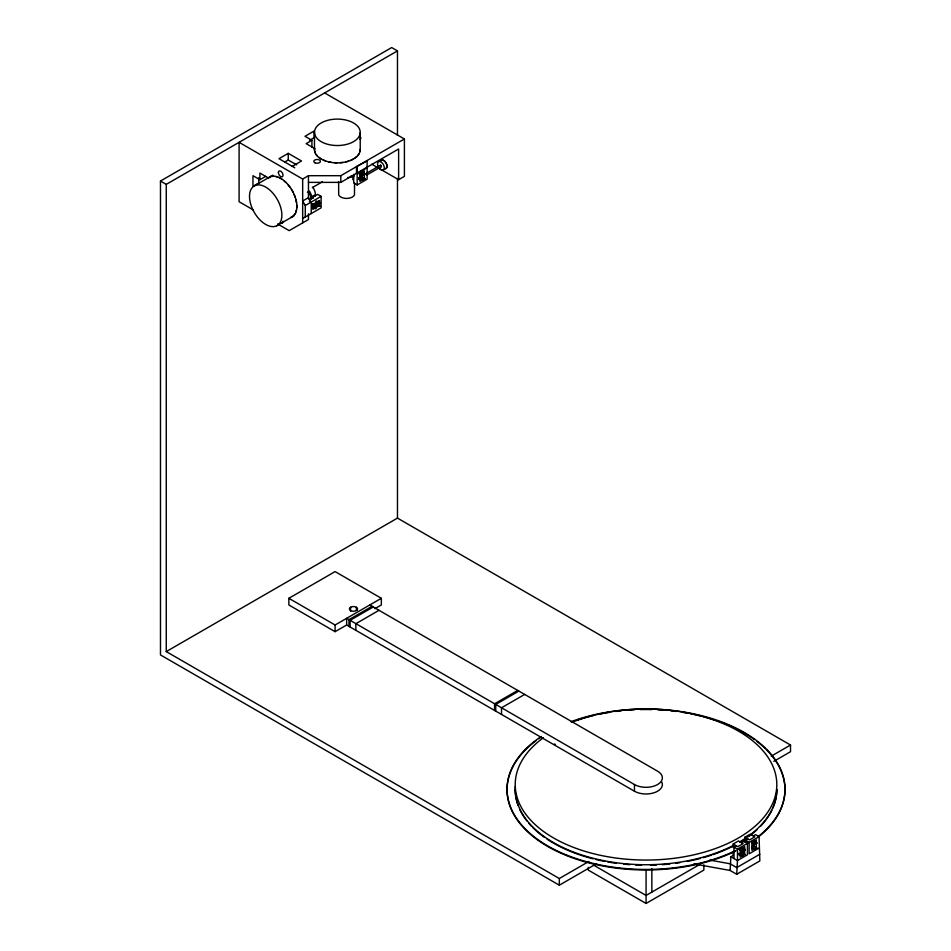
<?xml version="1.0" encoding="UTF-8"?>
<svg xmlns="http://www.w3.org/2000/svg" width="951" height="951" viewBox="0 0 951 951"><rect width="100%" height="100%" fill="white"/><g stroke="black" fill="none" stroke-linecap="round" stroke-linejoin="round"><path stroke-width="1.43" d="M258.743 177.706L258.743 183.044L252.966 186.372L252.966 175.697L259.896 179.703L265.674 176.363M733.411 855.282L730.867 856.756L730.118 870.462L736.716 874.266L759.837 860.928L759.076 836.642L755.617 834.645L753.299 835.977M296.474 209.767L295.892 212.061M296.771 207.805L296.736 205.131M311.916 147.001L311.916 140.308L306.139 143.649L314.71 148.594L314.46 149.652A22.883 13.219 0 0 0 337.355 162.871A22.883 13.219 0 0 0 360.239 149.652M380.329 161.361C383.503 156.261 390.599 167.733 384.87 168.779M359.323 153.254L358.182 154.847M314.662 148.582L314.508 149.45M359.811 151.578L360.191 149.866M295.131 213.559L293.966 215.283M356.958 156.416L355.151 157.783M380.519 165.177L381.339 166.603L380.519 165.177L366.872 173.058M268.86 177.706L272.438 175.602M292.825 216.246L291.149 217.256M353.261 159.114L350.895 160.16M596.562 863.686L559.319 885.191L160.481 654.93L160.481 181.035L391.681 47.55L397.47 50.89L397.47 135.434M160.481 181.035L166.259 184.375L397.47 50.89M309.61 140.32L314.234 137.657L314.234 130.965L304.986 136.302L311.916 140.308M292.266 166.354L301.526 161.004L288.248 153.337L278.988 158.686L294.774 167.804M284.777 162.015L288.248 160.018L296.7 164.892M254.595 185.742L272.901 175.174M253.216 209.886L239.093 201.731L239.093 142.329L302.668 179.038L308.457 175.697L340.815 175.697L404.401 138.989L404.401 176.363L398.624 179.703L371.829 164.238M312.344 187.597L322.377 181.796M307.411 192.328L309.455 191.151A16.345 9.439 60 0 1 312.225 197.903M366.777 167.388L356.506 173.32L356.506 166.639L367.11 160.897M314.543 195.24L311.441 197.023L313.521 198.224M309.004 199.365L317.67 194.373L321.129 196.37L321.129 207.853L302.668 218.504M308.457 182.378L340.815 182.378L357.517 172.737M366.515 167.542L398.624 148.998L398.624 179.703M357.172 173.522L367.11 167.78M305.283 217.006L305.283 205.523L321.129 196.37M359.228 173.771L362.723 175.448L359.228 173.962M361.535 172.428L365.029 174.116L361.535 172.63M360.524 176.791L365.029 178.859L360.988 176.315L360.524 176.791L365.029 178.859M276.777 225.767A22.883 13.219 60 0 0 270.346 190.545A22.883 13.219 60 0 0 249.935 200.946A22.883 13.219 60 0 0 276.777 225.767L293.871 215.901M315.577 203.455L319.798 205.689L319.619 206.319L315.577 203.455L319.798 205.689M359.098 178.146L361.107 176.993L361.107 172.179M312.047 206.153L316.207 203.752M358.682 179.061L361.677 177.326L361.677 172.511M366.444 175.198L381.339 166.603M312.629 206.486L316.79 204.085L316.79 201.767M359.086 179.62L362.379 177.718L362.379 171.382M312.475 203.74L315.684 205.927L312.475 204.275M316.588 201.362L319.798 203.55L316.588 201.897M311.987 207.651L317.479 204.489L317.479 201.945M314.222 206.902L316.695 205.475M359.228 178.503L362.723 180.191L359.228 178.705M359.716 176.185L365.029 178.657M312.475 206.403L315.684 208.59L312.475 206.938M353.701 174.366L353.701 182.937L357.172 184.946L367.11 179.204L367.11 160.517M166.259 184.375L166.259 651.59L397.47 518.105L790.519 745.025L790.519 751.706L773.829 761.347M369.773 604.967L657.581 771.19A16.345 9.439 0 0 1 657.581 784.539A16.345 9.439 0 0 1 634.46 784.539L346.651 618.316L346.651 624.997L335.097 631.666L288.854 604.967L288.854 598.298L335.097 571.599L381.339 598.298L381.339 604.967L374.908 608.676M288.854 598.298L335.097 624.997L381.339 598.298M372.091 606.31L348.969 619.66L348.969 626.329M373.244 606.976L350.123 620.325L350.123 626.994M379.021 610.316L355.852 623.69L355.852 630.358M517.701 690.438L494.579 703.788L494.579 710.456M518.854 691.104L495.733 704.453L495.733 711.122M524.631 694.444L501.51 707.782L501.51 714.463M166.259 651.59L559.319 878.522L588.859 861.463M771.261 756.152L790.519 745.025M733.185 843.989L738.499 840.922L743.123 843.585L737.81 846.663L733.185 843.989L733.185 847.579M744.859 837.249L750.184 834.182L754.809 836.844L749.483 839.923L744.859 837.249L744.859 840.839M700.412 864.067L646.074 895.438L593.412 865.03M733.994 858.551L733.994 847.127L736.312 845.796M741.625 842.717L743.932 841.385L747.403 843.394L747.403 854.818L737.465 860.56L736.716 874.266M747.985 839.055L745.667 840.387L749.138 842.384L749.138 853.82L759.076 848.078M744.574 841.754L746.309 840.755M733.994 847.127L737.465 849.124L759.076 836.642M588.265 867.407L588.265 870.082L646.074 903.45L703.871 870.082L703.871 864.744M739.509 849.659L743.016 851.145L739.509 849.457M740.817 847.543L745.322 849.814L740.817 847.745M754.226 844.476L752.205 843.299M753.501 841.385L756.996 843.073L752.491 841.005M740.817 852.274L745.322 854.545M752.491 845.534L756.996 847.805M739.391 853.832L741.388 852.678L741.388 849.077M738.963 854.747L741.97 853.011L741.97 848.209M739.367 855.318L742.66 853.416L742.66 847.068M752.146 847.935L754.345 846.675L754.345 841.599M739.509 854.2L743.016 855.888L739.509 854.402M752.205 848.042L754.69 849.148L752.205 848.244M759.837 854.248L736.716 867.597L730.118 863.793L709.838 860.108M348.47 161.194L345.724 161.848M342.931 162.443L339.971 162.669M272.069 176.446L273.638 176.268M337.011 162.835L334.051 162.609M331.103 162.359L328.357 161.694M275.849 176.589L277.633 177.029M693.909 863.888L730.118 870.462M325.634 160.992L323.269 159.946M279.951 178.099L281.853 179.168M320.951 158.853L319.144 157.486M324.636 92.936L404.401 138.989M361.998 172.167L365.029 173.914M361.998 172.369L365.029 174.116M359.692 173.498L362.723 175.257M359.692 173.7L362.723 175.448M358.682 177.659L362.723 179.989M358.682 177.861L362.723 180.191M316.754 201.267L319.798 203.015M315.744 201.22L319.798 203.55M319.798 206.224L315.744 203.348M309.325 201.172L311.06 202.183L308.457 197.653L302.668 200.994L305.283 205.523M313.664 204.215L315.684 205.392M312.653 204.168L315.684 205.927M312.653 206.308L315.684 208.055M312.653 206.843L315.684 208.59M277.621 223.972L289.187 230.653L308.457 219.526L308.457 213.809M753.965 841.112L756.996 843.073M751.659 842.455L754.69 844.203M751.659 842.657L754.69 844.405M751.659 847.186L754.69 848.946M754.69 849.148L751.659 847.389L753.644 846.271L753.644 841.469M742.291 847.852L745.322 849.612M742.291 848.054L745.322 849.814M738.963 848.613L743.016 850.943M738.963 848.803L743.016 851.145M346.651 624.997L634.46 791.22A16.345 9.439 0 0 0 654.193 792.718A16.345 9.439 0 0 0 661.813 782.102M738.963 853.344L743.016 855.686M738.963 853.546L743.016 855.888M730.867 856.756L737.465 860.56L737.465 849.124M695.561 863.936L698.093 865.41M317.396 156.071L316.255 154.478M284.087 180.892L285.989 182.544M287.998 184.744L289.77 186.919M315.197 152.873L314.805 151.161M312.772 187.347L313.699 188.702A8.179 4.719 60 0 1 315.185 196.013M291.422 189.427L292.92 191.983M294.121 194.61L295.238 197.416M295.939 199.96L296.546 202.813M753.073 842.336L753.073 845.938M743.123 847.876L743.123 855.02M733.185 851.918L733.185 855.413M651.851 868.738L651.851 892.109M646.074 870.224L646.074 903.45M634.46 784.539L634.46 791.22M559.319 878.522L559.319 885.191M397.47 178.443L397.47 518.105M360.227 132.712A22.883 13.219 0 0 1 325.313 143.553A22.883 13.219 0 0 1 326.514 120.67A22.883 13.219 0 0 1 360.227 132.712L360.227 151.031M357.172 166.639L357.172 184.946M356.363 607.237L356.363 609.912A4.089 2.366 0 0 1 357.017 610.399M354.545 183.008L354.485 194.931A8.179 4.719 0 0 1 346.592 198.426A8.179 4.719 0 0 1 338.687 194.931L338.627 181.546M352.892 176.22L352.892 179.81M350.586 607.237L350.586 611.243M340.815 175.697L340.815 182.378M335.097 624.997L335.097 631.666M314.472 131.916L314.472 150.234M311.239 202.088L311.239 213.559M308.457 175.697L308.457 198.093M302.668 179.038L302.668 222.867M288.248 153.337L288.248 160.018M259.896 179.703L259.896 173.034L268.396 177.992L270.702 176.589A22.883 13.219 60 0 1 293.431 192.839A22.883 13.219 60 0 1 290.709 217.517M282.994 221.191A3.269 1.89 60 0 1 281.044 223.093M359.894 136.635A3.269 1.89 0 0 1 359.894 139.31M380.245 161.385A4.91 2.829 60 0 1 386.047 162.942A4.91 2.829 60 0 1 384.489 168.743M353.82 175.483A16.345 9.439 0 0 1 350.824 176.137M353.82 176.553A16.345 9.439 0 0 1 347.662 177.504M308.528 191.686A16.345 9.439 60 0 1 311.524 199.401M378.474 167.174A4.791 2.77 60 0 1 379.841 161.551A4.791 2.77 60 0 1 384.299 168.268A4.791 2.77 60 0 1 379.164 168.22M555.42 744.443A4.91 2.829 0 0 1 554.397 743.991M571.967 722.296A130.786 75.509 0 0 1 774.732 771.154A130.786 75.509 0 0 1 614.239 857.79A130.786 75.509 0 0 1 543.425 737.703M776.812 789.211A130.786 75.509 0 0 1 739.819 841.837M733.566 845.32A130.786 75.509 0 0 1 590.63 857.624A130.786 75.509 0 0 1 515.311 786.406M771.784 810.478A130.786 75.509 0 0 1 760.336 826.443M757.353 829.379A130.786 75.509 0 0 1 748.603 836.583M746.19 838.295A130.786 75.509 0 0 1 739.819 842.372M733.566 845.855A130.786 75.509 0 0 1 712.881 854.652M711.407 855.139A130.786 75.509 0 0 1 703.193 857.659M700.376 858.432A130.786 75.509 0 0 1 687.288 861.404M679.87 862.688A130.786 75.509 0 0 1 675.567 863.306M669.742 864.007A130.786 75.509 0 0 1 662.348 864.673M656.392 865.018A130.786 75.509 0 0 1 650.448 865.22M641.58 865.22A130.786 75.509 0 0 1 635.637 865.018M629.693 864.673A130.786 75.509 0 0 1 623.773 864.162M616.462 863.306A130.786 75.509 0 0 1 607.713 861.951M604.753 861.404A130.786 75.509 0 0 1 595.968 859.514M593.091 858.801A130.786 75.509 0 0 1 547.087 839.139M544.626 837.451A130.786 75.509 0 0 1 532.75 827.501M531.704 826.443A130.786 75.509 0 0 1 528.732 823.162M526.89 820.927A130.786 75.509 0 0 1 519.686 809.289M517.986 805.188A130.786 75.509 0 0 1 515.228 789.746M776.812 789.746A130.786 75.509 0 0 1 772.961 807.934M766.363 749.638A138.965 80.229 0 0 1 759.136 836.357M735.789 850.99A138.965 80.229 0 0 1 549.785 847.626A138.965 80.229 0 0 1 536.352 740.472M538.765 738.737A138.965 80.229 0 0 1 541.25 737.037M576.532 720.264A138.965 80.229 0 0 1 592.842 715.627M599.95 714.058A138.965 80.229 0 0 1 610.055 712.251M615.666 711.455A138.965 80.229 0 0 1 621.372 710.789M628.599 710.147A138.965 80.229 0 0 1 634.424 709.803M640.237 709.589A138.965 80.229 0 0 1 651.804 709.589M657.617 709.803A138.965 80.229 0 0 1 663.429 710.147M670.657 710.789A138.965 80.229 0 0 1 676.363 711.455M681.986 712.251A138.965 80.229 0 0 1 687.763 713.226M690.652 713.773A138.965 80.229 0 0 1 700.602 715.96M703.395 716.674A138.965 80.229 0 0 1 715.497 720.264M716.911 720.739A138.965 80.229 0 0 1 754.488 739.593M756.853 741.352A138.965 80.229 0 0 1 765.412 748.687M570.921 721.702A138.965 80.229 0 0 1 747.32 734.291A138.965 80.229 0 0 1 758.006 836.725M735.789 850.456A138.965 80.229 0 0 1 547.051 845.534A138.965 80.229 0 0 1 541.25 736.502M364.34 171.251L359.942 173.783L359.942 181.391L364.34 178.859L364.34 171.251M319.441 200.554L312.855 204.358L312.855 209.422L319.441 205.618L319.441 200.554M744.633 846.937L740.235 849.481L740.235 857.089L744.633 854.545L744.633 846.937M756.307 840.197L751.908 842.741L751.908 850.349L756.307 847.805L756.307 840.197M315.007 162.787A3.269 1.89 0 0 0 320.344 161.682A3.269 1.89 0 0 0 316.017 159.566A3.269 1.89 0 0 0 315.007 162.787M278.393 172.523A3.269 1.89 60 0 0 281.865 176.838A3.269 1.89 60 0 0 281.865 172.214A3.269 1.89 60 0 0 278.393 172.523M350.586 610.578A4.089 2.366 0 0 0 357.421 609.52A4.089 2.366 0 0 0 352.417 606.631A4.089 2.366 0 0 0 350.586 610.578"/></g></svg>
